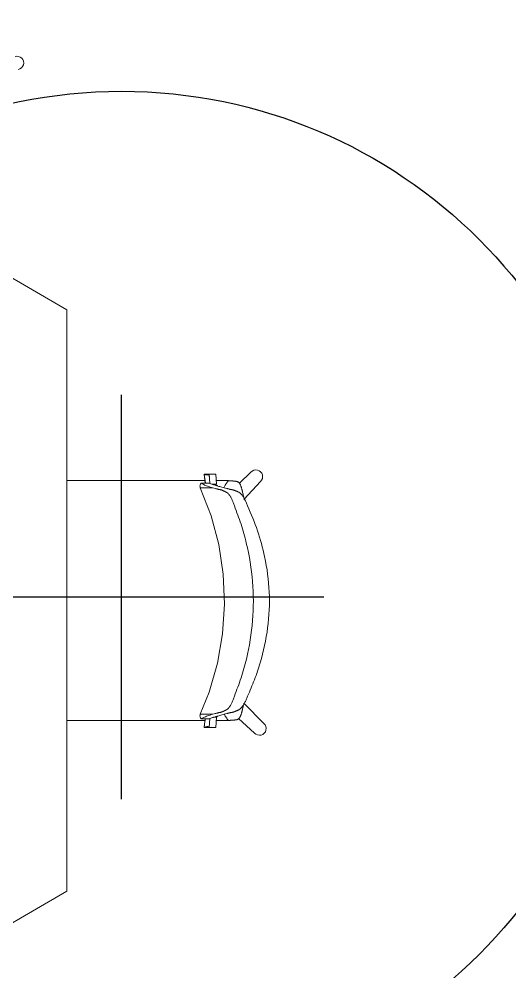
# Model space of a CAD drawing. Header units: millimetres. Extents: x 155920 to 295199, y -4084 to 97293.
# Drawn here: x 172182 to 173152, y 16395 to 18280 of the extents above; entities that cross this region are included whole.
import ezdxf

# ---------------------------------------------------------------- set-up
doc = ezdxf.new("R2010")
doc.units = ezdxf.units.MM
doc.header["$MEASUREMENT"] = 0
doc.layers.add('I-FURN', color=8, linetype='CONTINUOUS', lineweight=9)
doc.layers.add('Social Distancing', color=7, linetype='CONTINUOUS')

msp = doc.modelspace()

# ---------------------------------------------------------------- linework, layer by layer
at = {"layer": 'I-FURN'}
for p, q in [((172276.1, 17704.9), (171280.2, 18279.8)), ((172276.2, 16554.9), (172276.1, 17704.9)), ((172547.6, 17379.9), (172549.8, 17361.9)), ((172560.9, 17379.9), (172547.6, 17379.9)), ((172547.6, 17379), (172549.6, 17361.9)), ((172558.5, 17361.9), (172557.3, 17379.6)), ((172557.3, 17379.6), (172570.7, 17379.6)), ((172558.4, 17361.9), (172557.3, 17378.6)), ((172570.7, 17379.6), (172572, 17359.7)), ((172639.9, 17383.5), (172617.6, 17361.9)), ((172539.1, 17356.4), (172539.3, 17357.9)), ((172539.3, 17357.9), (172540.1, 17360)), ((172540.1, 17360), (172541.3, 17361.8)), ((172557, 17361.8), (172543.4, 17361.8)), ((172572, 17359.7), (172563.2, 17359.7)), ((172572, 17358.7), (172566.1, 17358.7)), ((172626.4, 17330.2), (172658.6, 17365.3)), ((172539.3, 17354.5), (172539.1, 17356.4)), ((172539.8, 17352.7), (172539.3, 17354.5)), ((172539.8, 17352.7), (172561, 17297.5)), ((172561, 17297.5), (172576.2, 17240.4)), ((172576.2, 17240.4), (172585.2, 17182)), ((172585.2, 17182), (172587.7, 17122.9)), ((172587.7, 17122.9), (172583.9, 17063.9)), ((172583.9, 17063.9), (172573.7, 17005.6)), ((172573.7, 17005.6), (172557.3, 16948.8)), ((172557.3, 16948.8), (172539.8, 16904.9)), ((172665.3, 16886.4), (172625.9, 16927)), ((172539.3, 16903.1), (172539.1, 16901.2)), ((172539.1, 16901.2), (172539.3, 16899.7)), ((172539.8, 16904.9), (172539.3, 16903.1)), ((172539.3, 16899.7), (172540.1, 16897.6)), ((172540.1, 16897.6), (172541.3, 16895.8)), ((172557, 16895.8), (172543.4, 16895.8)), ((172549.6, 16895.8), (172547.6, 16878.6)), ((172549.6, 16895.8), (172547.6, 16879.6)), ((172557.3, 16878.9), (172558.5, 16896.3)), ((172566.1, 16898.9), (172572, 16898.9)), ((172569, 16899.8), (172572, 16899.8)), ((172572, 16898.9), (172570.6, 16878.9)), ((172615.6, 16896.6), (172647.1, 16867.6)), ((172547.6, 16878.6), (172560.9, 16878.6)), ((172570.6, 16878.9), (172557.3, 16878.9)), ((171280.3, 15979.8), (172276.2, 16554.9))]:
    msp.add_line(p, q, dxfattribs=at)
for centre, start, end in [((172177.6, 18193.1), 280.3941, 108.0104), ((172649.9, 17375.1), 311.9896, 139.6059), ((172656.9, 16876.4), 221.9662, 49.5824)]:
    msp.add_arc(centre, 13.1, start, end, dxfattribs=at)
for centre, start_param, end_param in [((172553, 17396.4), 2.819103, 3.398599), ((172553, 17395.5), 2.819103, 3.398599), ((172566.3, 17396.4), 2.819103, 2.902745), ((172553, 16863.1), 6.026179, 6.605675), ((172553, 16862.1), 6.026179, 6.605675), ((172566.3, 16862.1), 0.238848, 0.322489)]:
    msp.add_ellipse(centre, major_axis=(0, 17.4), ratio=0.978487, start_param=start_param, end_param=end_param, dxfattribs=at)
for points, knots in [([(172275.8, 17367.1), (172276, 17367.1), (172281.2, 17367.1), (172291.5, 17367.1), (172306.8, 17367.1), (172321.9, 17367.1), (172334.5, 17367.1), (172344.6, 17367.1), (172352.2, 17367.1), (172359.9, 17367.1), (172369.9, 17367.1), (172382.3, 17367.1), (172394.6, 17367.1), (172404.6, 17367.1), (172412.1, 17367.1), (172419.7, 17367.1), (172429.7, 17367.1), (172442.1, 17367.1), (172454.6, 17367.1), (172464.7, 17367.1), (172472.4, 17367.1), (172480, 17367.1), (172490.1, 17367.1), (172502.6, 17367.1), (172517.7, 17367.1), (172533.1, 17367.1), (172543.9, 17367.1), (172549.4, 17367.1), (172549.9, 17367.1)], [-0.751114, -0.751114, -0.751114, -0.751114, -0.75, -0.7142857, -0.6785714, -0.6428571, -0.6071429, -0.5892857, -0.5714286, -0.5535714, -0.5357143, -0.5, -0.4642857, -0.4464286, -0.4285714, -0.4107143, -0.3928571, -0.3571429, -0.3214286, -0.3035714, -0.2857143, -0.2678571, -0.25, -0.2142857, -0.1785714, -0.1428571, -0.1071429, -0.103964, -0.103964, -0.103964, -0.103964]), ([(172543.4, 17361.8), (172542.8, 17361.8), (172542, 17361.8), (172541.4, 17361.8), (172541.3, 17361.8), (172541.9, 17361.8), (172542.7, 17361.8), (172543, 17361.8)], [0, 0, 0, 0, 0.125, 0.25, 0.375, 0.5, 0.5837817, 0.5837817, 0.5837817, 0.5837817]), ([(172564.2, 17359.4), (172566.1, 17358.7), (172569.3, 17357.6), (172574.3, 17356.2), (172578.4, 17355), (172582.6, 17353.9), (172587.1, 17352.7), (172591.2, 17351.6), (172594.5, 17350.8), (172596.7, 17350.2), (172598.4, 17349.8), (172600.1, 17349.5), (172601.8, 17349.2), (172603.5, 17348.9), (172604.9, 17348.5), (172606, 17348.2), (172606.9, 17347.8), (172607.4, 17347.6), (172607.7, 17347.5), (172608.1, 17347.3), (172608.6, 17347.1), (172609.5, 17346.7), (172610.9, 17346.2), (172612.5, 17345.6), (172614.2, 17344.8), (172615.9, 17343.9), (172617.7, 17342.8), (172619.1, 17341.6), (172620.1, 17340.6), (172620.6, 17340.1), (172621, 17339.6), (172621.5, 17339.1), (172622, 17338.4), (172622.9, 17337.2), (172624.3, 17335.4), (172625.9, 17332.9), (172627.9, 17329.3), (172630.4, 17324.2), (172632.3, 17319.5), (172633.1, 17316.9)], [0, 0, 0, 0, 0.142857, 0.214286, 0.285714, 0.357143, 0.428571, 0.5, 0.535714, 0.571429, 0.589286, 0.607143, 0.642857, 0.660714, 0.678571, 0.696429, 0.705357, 0.709821, 0.714286, 0.71875, 0.723214, 0.732143, 0.75, 0.767857, 0.785714, 0.803571, 0.821429, 0.839286, 0.848214, 0.852679, 0.857143, 0.861607, 0.866071, 0.875, 0.892857, 0.910714, 0.928571, 0.964286, 1, 1, 1, 1]), ([(172595.4, 17366.9), (172593.8, 17365), (172590.9, 17361.2), (172588.1, 17356.5), (172586.8, 17353.7), (172586.4, 17352.9)], [0, 0, 0, 0, 0.02777778, 0.05555556, 0.06696683, 0.06696683, 0.06696683, 0.06696683]), ([(172595.4, 17366.9), (172596.5, 17366.8), (172598.1, 17366.7), (172600.1, 17366.6), (172601.2, 17366.5), (172602, 17366.5), (172602.8, 17366.4), (172603.8, 17366.3), (172605, 17366.2), (172606.2, 17366.1), (172607.1, 17366), (172607.6, 17366), (172608, 17365.9), (172608.4, 17365.9), (172608.9, 17365.8), (172609.8, 17365.7), (172611, 17365.5), (172612.4, 17365.1), (172613.6, 17364.7), (172614.8, 17364.1), (172616, 17363.2), (172616.9, 17362.2), (172617.6, 17361.3), (172618, 17360.7), (172618.4, 17360), (172618.9, 17359), (172619.5, 17357.7), (172620.1, 17356), (172620.7, 17354.2), (172621.2, 17352.5), (172621.7, 17350.9), (172622.1, 17349.3), (172622.6, 17347.7), (172623, 17345.8), (172623.6, 17343.4), (172624.6, 17338.9), (172625.5, 17335.2), (172626, 17332.8)], [0, 0, 0, 0, 0.0625, 0.09375, 0.109375, 0.125, 0.140625, 0.15625, 0.1875, 0.21875, 0.234375, 0.242188, 0.25, 0.257812, 0.265625, 0.28125, 0.3125, 0.34375, 0.375, 0.40625, 0.4375, 0.46875, 0.484375, 0.5, 0.515625, 0.53125, 0.5625, 0.59375, 0.625, 0.65625, 0.6875, 0.71875, 0.75, 0.78125, 0.8125, 0.875, 1, 1, 1, 1]), ([(172540.4, 17352.7), (172540.7, 17352.7), (172541.3, 17352.7), (172543.3, 17352.7), (172547.2, 17352.7), (172554.4, 17352.7), (172561, 17352.7), (172564.7, 17352.7)], [0.4444444, 0.4444444, 0.4444444, 0.4444444, 0.5138889, 0.5833333, 0.7222222, 0.8611111, 1, 1, 1, 1]), ([(172607.1, 17316.9), (172606.4, 17319.4), (172604.9, 17324.1), (172602.8, 17329.1), (172600.9, 17332.7), (172599.5, 17335.2), (172598.3, 17337), (172597.4, 17338.3), (172596.9, 17338.9), (172596.6, 17339.4), (172596.2, 17339.9), (172595.6, 17340.5), (172594.7, 17341.4), (172593.3, 17342.6), (172591.6, 17343.8), (172589.9, 17344.8), (172588.2, 17345.6), (172586.6, 17346.3), (172585.3, 17346.9), (172584.4, 17347.2), (172583.9, 17347.5), (172583.6, 17347.6), (172583.2, 17347.8), (172582.8, 17348), (172582, 17348.3), (172581, 17348.7), (172579.8, 17349), (172578.3, 17349.3), (172576.9, 17349.5), (172575.4, 17349.8), (172574.2, 17350.1), (172573, 17350.4), (172571.4, 17350.8), (172568.6, 17351.6), (172566.3, 17352.2), (172564.7, 17352.7)], [0, 0, 0, 0, 0.0625, 0.125, 0.15625, 0.1875, 0.21875, 0.234375, 0.242188, 0.25, 0.257812, 0.265625, 0.28125, 0.3125, 0.34375, 0.375, 0.40625, 0.4375, 0.46875, 0.484375, 0.492188, 0.5, 0.507812, 0.515625, 0.53125, 0.5625, 0.59375, 0.625, 0.6875, 0.71875, 0.75, 0.78125, 0.8125, 0.875, 1, 1, 1, 1]), ([(172607.1, 16940.7), (172611.9, 16952.6), (172620.8, 16976.8), (172634.8, 17026.3), (172645.2, 17090.1), (172645.2, 17167.5), (172634.8, 17231.2), (172620.7, 17280.8), (172611.9, 17305), (172607.1, 17316.9)], [-1, -1, -1, -1, -0.9, -0.8, -0.6, -0.4, -0.2, -0.1, 0, 0, 0, 0]), ([(172633.1, 17316.9), (172640.6, 17300.9), (172653.8, 17268), (172669.6, 17211.1), (172678.1, 17146.6), (172674.9, 17075.6), (172662.4, 17017.8), (172647.3, 16973.1), (172638.1, 16951.4), (172633.1, 16940.7)], [-1, -1, -1, -1, -0.863636, -0.727273, -0.545455, -0.363636, -0.181818, -0.090909, 0, 0, 0, 0]), ([(172633.1, 16940.7), (172632.3, 16938.1), (172630.4, 16933.4), (172627.9, 16928.3), (172625.9, 16924.7), (172624.3, 16922.2), (172622.9, 16920.3), (172622, 16919.1), (172621.5, 16918.5), (172621, 16918), (172620.6, 16917.5), (172620.1, 16916.9), (172619.1, 16916), (172617.7, 16914.8), (172615.9, 16913.7), (172614.2, 16912.8), (172612.5, 16912), (172610.9, 16911.4), (172609.5, 16910.8), (172608.6, 16910.5), (172608.1, 16910.3), (172607.7, 16910.1), (172607.4, 16909.9), (172606.9, 16909.7), (172606, 16909.4), (172604.9, 16909.1), (172603.5, 16908.7), (172601.8, 16908.4), (172600.1, 16908.1), (172598.4, 16907.8), (172597.1, 16907.5), (172595.8, 16907.2), (172594.1, 16906.7), (172591.2, 16905.9), (172587.1, 16904.9), (172582.6, 16903.7), (172578.4, 16902.5), (172574.3, 16901.4), (172570.6, 16900.3), (172567.1, 16899.3), (172565.1, 16898.6), (172564.2, 16898.2)], [0, 0, 0, 0, 0.035714, 0.071429, 0.089286, 0.107143, 0.125, 0.133929, 0.138393, 0.142857, 0.147321, 0.151786, 0.160714, 0.178571, 0.196429, 0.214286, 0.232143, 0.25, 0.267857, 0.276786, 0.28125, 0.285714, 0.290179, 0.294643, 0.303571, 0.321429, 0.339286, 0.357143, 0.392857, 0.410714, 0.428571, 0.446429, 0.464286, 0.5, 0.571429, 0.642857, 0.714286, 0.785714, 0.857143, 0.928571, 1, 1, 1, 1]), ([(172564.7, 16904.9), (172566.3, 16905.4), (172568.6, 16906), (172571.4, 16906.8), (172573, 16907.2), (172574.2, 16907.5), (172575.4, 16907.8), (172576.9, 16908.1), (172578.3, 16908.3), (172579.8, 16908.6), (172581, 16908.9), (172582, 16909.3), (172582.8, 16909.6), (172583.2, 16909.8), (172583.6, 16910), (172583.9, 16910.1), (172584.4, 16910.3), (172585.3, 16910.7), (172586.6, 16911.3), (172588.2, 16912), (172589.9, 16912.8), (172591.6, 16913.8), (172593.3, 16915), (172594.7, 16916.2), (172595.6, 16917.1), (172596.2, 16917.7), (172596.6, 16918.2), (172596.9, 16918.7), (172597.4, 16919.3), (172598.3, 16920.5), (172599.5, 16922.4), (172600.9, 16924.9), (172602.8, 16928.5), (172604.9, 16933.5), (172606.4, 16938.2), (172607.1, 16940.7)], [0, 0, 0, 0, 0.125, 0.1875, 0.21875, 0.25, 0.28125, 0.3125, 0.375, 0.40625, 0.4375, 0.46875, 0.484375, 0.492188, 0.5, 0.507812, 0.515625, 0.53125, 0.5625, 0.59375, 0.625, 0.65625, 0.6875, 0.71875, 0.734375, 0.742188, 0.75, 0.757812, 0.765625, 0.78125, 0.8125, 0.84375, 0.875, 0.9375, 1, 1, 1, 1]), ([(172626, 16926.7), (172625.5, 16924.3), (172624.6, 16920.6), (172623.6, 16916.1), (172623, 16913.7), (172622.6, 16911.8), (172622.1, 16910.2), (172621.7, 16908.6), (172621.2, 16907), (172620.7, 16905.3), (172620.1, 16903.5), (172619.5, 16901.8), (172618.9, 16900.5), (172618.4, 16899.5), (172618, 16898.8), (172617.6, 16898.2), (172616.9, 16897.3), (172616, 16896.3), (172614.8, 16895.4), (172613.6, 16894.8), (172612.4, 16894.3), (172611, 16894), (172609.8, 16893.8), (172608.9, 16893.7), (172608.4, 16893.6), (172608, 16893.6), (172607.6, 16893.5), (172607.1, 16893.4), (172606.2, 16893.4), (172605, 16893.2), (172603.8, 16893.1), (172602.8, 16893.1), (172602, 16893), (172601.2, 16893), (172600.1, 16892.9), (172598.1, 16892.8), (172596.5, 16892.7), (172595.4, 16892.6)], [0, 0, 0, 0, 0.125, 0.1875, 0.21875, 0.25, 0.28125, 0.3125, 0.34375, 0.375, 0.40625, 0.4375, 0.46875, 0.484375, 0.5, 0.515625, 0.53125, 0.5625, 0.59375, 0.625, 0.65625, 0.6875, 0.71875, 0.734375, 0.742188, 0.75, 0.757812, 0.765625, 0.78125, 0.8125, 0.84375, 0.859375, 0.875, 0.890625, 0.90625, 0.9375, 1, 1, 1, 1]), ([(172587, 16905.3), (172587.2, 16904.9), (172588.4, 16902.6), (172590.9, 16898.3), (172593.8, 16894.5), (172595.4, 16892.6)], [0.93933321, 0.93933321, 0.93933321, 0.93933321, 0.94444444, 0.97222222, 1, 1, 1, 1]), ([(172549.9, 16892.4), (172549.2, 16892.4), (172546, 16892.4), (172540.1, 16892.4), (172532.3, 16892.4), (172524.6, 16892.4), (172514.5, 16892.4), (172502.1, 16892.4), (172489.9, 16892.4), (172480, 16892.4), (172472.4, 16892.4), (172464.8, 16892.4), (172454.7, 16892.4), (172442.3, 16892.4), (172427.4, 16892.4), (172412.3, 16892.4), (172397.1, 16892.4), (172382.1, 16892.4), (172369.6, 16892.4), (172359.6, 16892.4), (172351.9, 16892.4), (172344.3, 16892.4), (172334.2, 16892.4), (172321.8, 16892.4), (172309.3, 16892.4), (172299.2, 16892.4), (172291.6, 16892.4), (172284, 16892.4), (172278.8, 16892.4), (172276.1, 16892.4), (172275.9, 16892.4)], [-0.8977274, -0.8977274, -0.8977274, -0.8977274, -0.8928571, -0.875, -0.8571429, -0.8392857, -0.8214286, -0.7857143, -0.75, -0.7321429, -0.7142857, -0.6964286, -0.6785714, -0.6428571, -0.6071429, -0.5714286, -0.5357143, -0.5, -0.4642857, -0.4464286, -0.4285714, -0.4107143, -0.3928571, -0.3571429, -0.3214286, -0.3035714, -0.2857143, -0.2678571, -0.25, -0.2485148, -0.2485148, -0.2485148, -0.2485148]), ([(172564.7, 16904.9), (172561.7, 16904.9), (172556.3, 16904.9), (172550, 16904.9), (172545.2, 16904.9), (172542.6, 16904.9), (172541.1, 16904.9), (172540.6, 16904.9), (172540.4, 16904.9)], [0, 0, 0, 0, 0.1111111, 0.2222222, 0.3333333, 0.4444444, 0.5, 0.5555556, 0.5555556, 0.5555556, 0.5555556]), ([(172543, 16895.8), (172542.7, 16895.8), (172541.9, 16895.8), (172541.3, 16895.8), (172541.4, 16895.8), (172542, 16895.8), (172542.8, 16895.8), (172543.4, 16895.8)], [0.4171888, 0.4171888, 0.4171888, 0.4171888, 0.5, 0.625, 0.75, 0.875, 1, 1, 1, 1])]:
    msp.add_open_spline(points, degree=3, knots=knots, dxfattribs=at)
for points in [[(172564.7, 17352.7), (172562.7, 17353.2), (172558.9, 17354.3), (172553.9, 17356), (172549.7, 17357.5), (172546.4, 17359), (172544.3, 17360.4), (172543.6, 17361.4), (172543.4, 17361.8)], [(172557, 17361.8), (172558.1, 17361.4), (172560.4, 17360.6), (172562.9, 17359.8), (172564.2, 17359.4)], [(172572.6, 17367.1), (172579.1, 17367.1), (172585.4, 17367.1), (172591.5, 17367.1)], [(172573.6, 17356.4), (172573.3, 17356.9), (172573, 17357.3), (172572.8, 17357.6)], [(172591.5, 17367.1), (172592.2, 17367), (172593.4, 17367), (172594.7, 17366.9), (172595.4, 17366.9)], [(172626.7, 17329.2), (172626.4, 17330.4), (172626.2, 17331.6), (172626, 17332.8)], [(172626, 17332.8), (172626.2, 17331.6), (172626.4, 17330.4), (172626.6, 17329.2)], [(172543.4, 16895.8), (172543.6, 16896.2), (172544.3, 16897.1), (172546.4, 16898.6), (172549.7, 16900.1), (172553.9, 16901.6), (172558.9, 16903.3), (172562.7, 16904.4), (172564.7, 16904.9)], [(172564.2, 16898.2), (172562.9, 16897.8), (172560.4, 16897), (172558.1, 16896.2), (172557, 16895.8)], [(172591.5, 16892.4), (172585.4, 16892.4), (172579.1, 16892.4), (172572.6, 16892.4)], [(172572.8, 16900), (172573.1, 16900.3), (172573.3, 16900.7), (172573.6, 16901.1)], [(172595.4, 16892.6), (172594.7, 16892.6), (172593.4, 16892.5), (172592.2, 16892.4), (172591.5, 16892.4)]]:
    msp.add_open_spline(points, degree=3, dxfattribs=at)
at = {"layer": 'Social Distancing'}
for p, q in [((172383.9, 16736.9), (172383.9, 17536.9)), ((172383.9, 16736.9), (172383.9, 17536.9)), ((171983.9, 17136.9), (172783.9, 17136.9)), ((171983.9, 17136.9), (172783.9, 17136.9))]:
    msp.add_line(p, q, dxfattribs=at)
msp.add_circle((172383.9, 17136.9), 1000, dxfattribs=at)
msp.add_circle((172383.9, 17136.9), 1000, dxfattribs=at)

doc.saveas('drawing.dxf')
